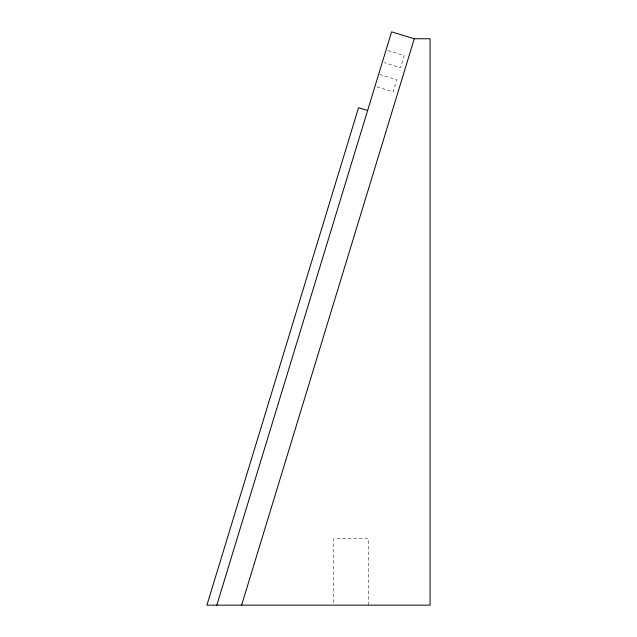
<?xml version="1.0" encoding="UTF-8"?>
<svg xmlns="http://www.w3.org/2000/svg" width="637" height="637" viewBox="0 0 637 637"><rect width="100%" height="100%" fill="white"/><g stroke="black" fill="none" stroke-linecap="round" stroke-linejoin="round"><path stroke-width="0.48" stroke-dasharray="3.19 2.39" d="M387.885 50.546L404.208 55.523L400.522 67.626L384.191 62.641M379.596 74.465L396.835 79.721L393.148 91.816L376.817 86.831M368.544 605.15L368.544 538.759L333.772 538.759L333.772 604.163"/><path stroke-width="0.96" d="M216.827 605.15L391.596 31.85L414.281 38.761L430.086 38.761L430.086 605.15L206.914 605.15L358.559 107.709L367.629 110.472M241.614 605.15L414.281 38.761"/></g></svg>
